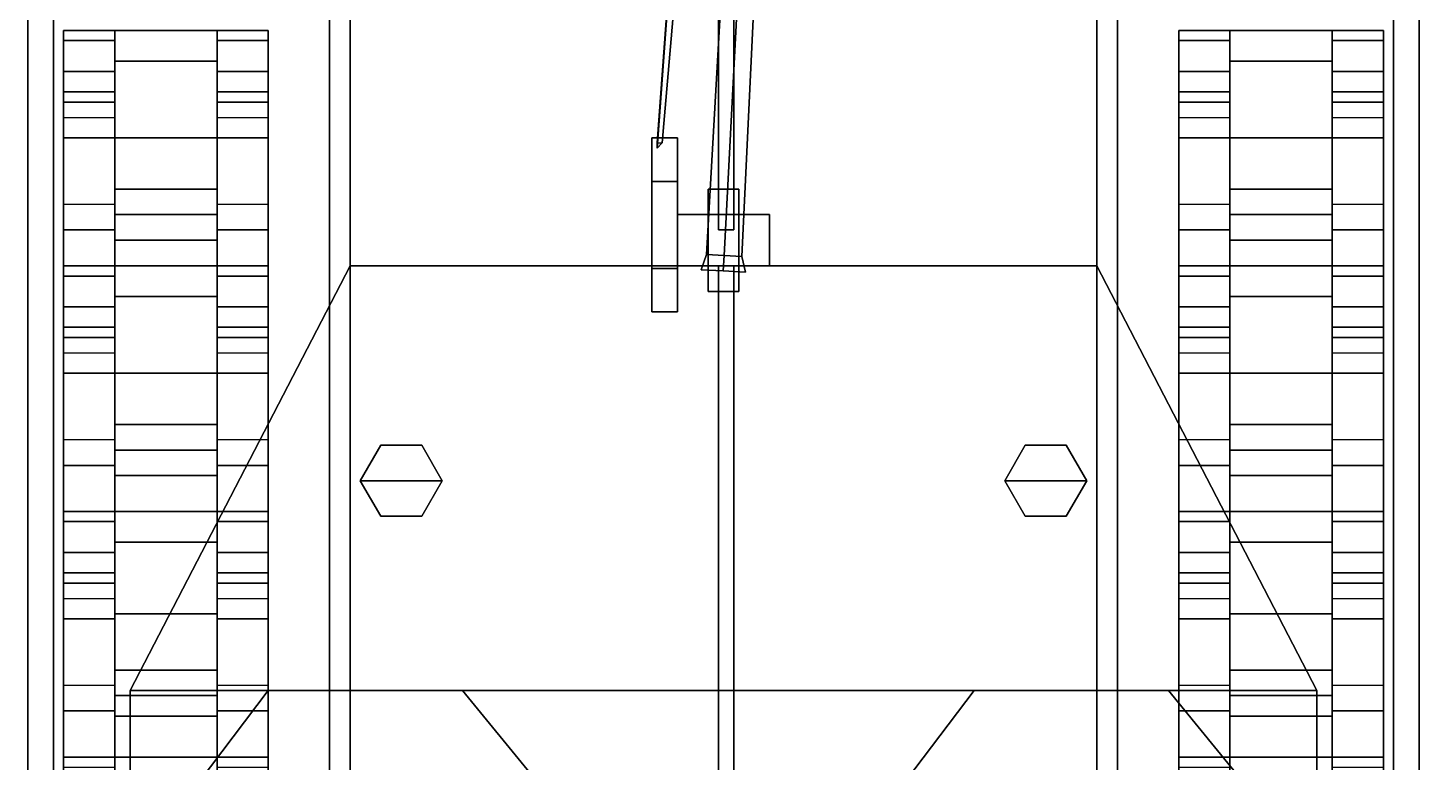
# Model space of a CAD drawing. Header units: millimetres. Extents: x -1.7 to 7, y -5.1 to 5.5.
# Drawn here: x -1.36 to 1.36, y -0.34 to 1.095 of the extents above; entities that cross this region are included whole.
import ezdxf

# ---------------------------------------------------------------- set-up
doc = ezdxf.new("R2010")
doc.units = ezdxf.units.MM
for name, color, linetype in [('arv_hull_addons', 3, 'Continuous'), ('bogie_holder', 2, 'Continuous'), ('bogie_lever', 3, 'Continuous'), ('cable', 34, 'Continuous'), ('shield', 6, 'Continuous'), ('sides', 5, 'Continuous'), ('tracks', 1, 'Continuous'), ('wheels', 2, 'Continuous')]:
    doc.layers.add(name, color=color, linetype=linetype)

msp = doc.modelspace()

# ---------------------------------------------------------------- linework, layer by layer
for points in [[(-0.73, 2.5, 0.47), (-0.73, -2.77, 0.47), (-0.73, -3.39, 0.82), (-0.73, 2.7, 0.82)], [(-0.73, 2.7, 0.82), (-0.73, -3.39, 0.82), (-0.73, -3.39, 1.15), (-0.73, 2.02, 1.15)], [(0.73, -3.39, 0.82), (0.73, -2.77, 0.47), (0.73, 2.5, 0.47), (0.73, 2.7, 0.82)], [(0.73, -3.39, 1.15), (0.73, -3.39, 0.82), (0.73, 2.7, 0.82), (0.73, 2.02, 1.15)], [(0.73, 2.5, 0.47), (0.73, -2.77, 0.47), (-0.73, -2.77, 0.47), (-0.73, 2.5, 0.47)], [(-0.73, 2.02, 1.15), (-0.73, -2.16, 1.15), (-0.73, -2.16, 1.51), (-0.73, 2.02, 1.51)], [(-0.73, 2.02, 1.51), (-0.73, -2.16, 1.51), (0.73, -2.16, 1.51), (0.73, 2.02, 1.51)], [(0.73, -2.16, 1.51), (0.73, -2.16, 1.15), (0.73, 2.02, 1.15), (0.73, 2.02, 1.51)]]:
    msp.add_3dface(points)
at = {"layer": 'arv_hull_addons'}
for points in [[(0.001, 0.65, 1.81), (-0.0335, 0.6518, 1.83), (0.0766, 2.5887, 1.835), (0.1026, 2.5873, 1.82)], [(-0.0335, 0.6518, 1.83), (-0.0335, 0.6518, 1.87), (0.0766, 2.5887, 1.865), (0.0766, 2.5887, 1.835)], [(-0.0335, 0.6518, 1.87), (0.001, 0.65, 1.89), (0.1026, 2.5873, 1.88), (0.0766, 2.5887, 1.865)], [(0.0356, 0.6482, 1.83), (0.001, 0.65, 1.81), (0.1026, 2.5873, 1.82), (0.1285, 2.586, 1.835)], [(0.001, 0.65, 1.89), (0.0356, 0.6482, 1.87), (0.1285, 2.586, 1.865), (0.1026, 2.5873, 1.88)], [(0.0356, 0.6482, 1.87), (0.0356, 0.6482, 1.83), (0.1285, 2.586, 1.835), (0.1285, 2.586, 1.865)], [(-0.09, 0.795, 2.4472), (-0.09, 0.88, 2.3), (-0.14, 0.88, 2.3), (-0.14, 0.795, 2.4472)], [(-0.09, 0.88, 2.3), (-0.09, 0.795, 2.1528), (-0.14, 0.795, 2.1528), (-0.14, 0.88, 2.3)], [(-0.14, 0.625, 2.4472), (-0.14, 0.795, 2.4472), (-0.14, 0.88, 2.3), (-0.14, 0.54, 2.3)], [(-0.14, 0.54, 2.3), (-0.14, 0.88, 2.3), (-0.14, 0.795, 2.1528), (-0.14, 0.625, 2.1528)], [(-0.09, 0.54, 2.3), (-0.09, 0.88, 2.3), (-0.09, 0.795, 2.4472), (-0.09, 0.625, 2.4472)], [(-0.09, 0.625, 2.1528), (-0.09, 0.795, 2.1528), (-0.09, 0.88, 2.3), (-0.09, 0.54, 2.3)], [(-0.09, 0.625, 2.4472), (-0.09, 0.795, 2.4472), (-0.14, 0.795, 2.4472), (-0.14, 0.625, 2.4472)], [(-0.09, 0.795, 2.1528), (-0.09, 0.625, 2.1528), (-0.14, 0.625, 2.1528), (-0.14, 0.795, 2.1528)], [(0.03, 0.73, 2.4866), (0.03, 0.78, 2.4), (-0.03, 0.78, 2.4), (-0.03, 0.73, 2.4866)], [(0.03, 0.78, 2.4), (0.03, 0.73, 2.3134), (-0.03, 0.73, 2.3134), (-0.03, 0.78, 2.4)], [(-0.03, 0.63, 2.4866), (-0.03, 0.73, 2.4866), (-0.03, 0.78, 2.4), (-0.03, 0.58, 2.4)], [(-0.03, 0.58, 2.4), (-0.03, 0.78, 2.4), (-0.03, 0.73, 2.3134), (-0.03, 0.63, 2.3134)], [(0.03, 0.58, 2.4), (0.03, 0.78, 2.4), (0.03, 0.73, 2.4866), (0.03, 0.63, 2.4866)], [(0.03, 0.63, 2.3134), (0.03, 0.73, 2.3134), (0.03, 0.78, 2.4), (0.03, 0.58, 2.4)], [(-0.03, 0.73, 2.44), (-0.03, 0.73, 2.15), (-0.09, 0.73, 2.22), (-0.09, 0.73, 2.44)], [(-0.09, 0.73, 2.22), (-0.09, 0.63, 2.22), (-0.09, 0.63, 2.44), (-0.09, 0.73, 2.44)], [(-0.03, 0.73, 2.15), (-0.03, 0.63, 2.15), (-0.09, 0.63, 2.22), (-0.09, 0.73, 2.22)], [(-0.09, 0.73, 2.44), (-0.09, 0.63, 2.44), (-0.03, 0.63, 2.44), (-0.03, 0.73, 2.44)], [(-0.03, 0.73, 2.11), (-0.03, 0.63, 1.96), (-0.03, 0.63, 2.15), (-0.03, 0.73, 2.15)], [(-0.03, 0.73, 2.26), (-0.03, 0.63, 2.26), (0.03, 0.63, 2.26), (0.03, 0.73, 2.26)], [(0.03, 0.73, 2.26), (0.03, 0.73, 2.11), (-0.03, 0.73, 2.11), (-0.03, 0.73, 2.26)], [(0.03, 0.73, 2.11), (0.03, 0.63, 1.96), (-0.03, 0.63, 1.96), (-0.03, 0.73, 2.11)], [(-0.03, 0.63, 2.44), (-0.03, 0.63, 2.26), (-0.03, 0.73, 2.26), (-0.03, 0.73, 2.44)], [(0.03, 0.63, 2.4866), (0.03, 0.73, 2.4866), (-0.03, 0.73, 2.4866), (-0.03, 0.63, 2.4866)], [(0.03, 0.73, 2.3134), (0.03, 0.63, 2.3134), (-0.03, 0.63, 2.3134), (-0.03, 0.73, 2.3134)], [(0.03, 0.63, 2.15), (0.03, 0.63, 1.96), (0.03, 0.73, 2.11), (0.03, 0.73, 2.15)], [(0.09, 0.73, 2.44), (0.09, 0.73, 2.22), (0.03, 0.73, 2.15), (0.03, 0.73, 2.44)], [(0.03, 0.73, 2.26), (0.03, 0.63, 2.26), (0.03, 0.63, 2.44), (0.03, 0.73, 2.44)], [(0.09, 0.73, 2.22), (0.09, 0.63, 2.22), (0.03, 0.63, 2.15), (0.03, 0.73, 2.15)], [(0.03, 0.73, 2.44), (0.03, 0.63, 2.44), (0.09, 0.63, 2.44), (0.09, 0.73, 2.44)], [(0.09, 0.63, 2.44), (0.09, 0.63, 2.22), (0.09, 0.73, 2.22), (0.09, 0.73, 2.44)], [(-0.73, 0.63, 1.51), (-1.16, -0.2, 1.51), (-1.16, -0.2, 2.2), (-0.73, 0.63, 2.11)], [(-0.73, 0.63, 2.11), (-1.16, -0.2, 2.2), (1.16, -0.2, 2.2), (0.73, 0.63, 2.11)], [(0.73, 0.63, 2.11), (0.73, 0.63, 1.51), (-0.73, 0.63, 1.51), (-0.73, 0.63, 2.11)], [(-0.09, 0.63, 2.44), (-0.09, 0.63, 2.22), (-0.03, 0.63, 2.15), (-0.03, 0.63, 2.44)], [(-0.0005, 0.62, 1.8), (-0.0438, 0.6223, 1.825), (-0.0335, 0.6518, 1.83), (0.001, 0.65, 1.81)], [(-0.0438, 0.6223, 1.825), (-0.0438, 0.6223, 1.875), (-0.0335, 0.6518, 1.87), (-0.0335, 0.6518, 1.83)], [(-0.0438, 0.6223, 1.875), (-0.0005, 0.62, 1.9), (0.001, 0.65, 1.89), (-0.0335, 0.6518, 1.87)], [(-0.03, 0.63, 2.26), (-0.03, 0.63, 2.11), (0.03, 0.63, 2.11), (0.03, 0.63, 2.26)], [(0.03, 0.58, 2.4), (0.03, 0.63, 2.4866), (-0.03, 0.63, 2.4866), (-0.03, 0.58, 2.4)], [(0.03, 0.63, 2.3134), (0.03, 0.58, 2.4), (-0.03, 0.58, 2.4), (-0.03, 0.63, 2.3134)], [(0.0427, 0.6177, 1.825), (-0.0005, 0.62, 1.8), (0.001, 0.65, 1.81), (0.0356, 0.6482, 1.83)], [(-0.0005, 0.62, 1.9), (0.0427, 0.6177, 1.875), (0.0356, 0.6482, 1.87), (0.001, 0.65, 1.89)], [(0.03, 0.63, 2.44), (0.03, 0.63, 2.15), (0.09, 0.63, 2.22), (0.09, 0.63, 2.44)], [(0.0427, 0.6177, 1.875), (0.0427, 0.6177, 1.825), (0.0356, 0.6482, 1.83), (0.0356, 0.6482, 1.87)], [(1.16, -0.2, 2.2), (1.16, -0.2, 1.51), (0.73, 0.63, 1.51), (0.73, 0.63, 2.11)], [(-0.09, 0.54, 2.3), (-0.09, 0.625, 2.4472), (-0.14, 0.625, 2.4472), (-0.14, 0.54, 2.3)], [(-0.09, 0.625, 2.1528), (-0.09, 0.54, 2.3), (-0.14, 0.54, 2.3), (-0.14, 0.625, 2.1528)], [(-0.59, 0.2793, 2.24), (-0.67, 0.2793, 2.24), (-0.71, 0.21, 2.24), (-0.55, 0.21, 2.24)], [(-0.67, 0.2793, 2.14), (-0.71, 0.21, 2.15), (-0.71, 0.21, 2.24), (-0.67, 0.2793, 2.24)], [(-0.59, 0.2793, 2.14), (-0.67, 0.2793, 2.14), (-0.67, 0.2793, 2.24), (-0.59, 0.2793, 2.24)], [(-0.55, 0.21, 2.15), (-0.59, 0.2793, 2.14), (-0.59, 0.2793, 2.24), (-0.55, 0.21, 2.24)], [(0.59, 0.2793, 2.14), (0.55, 0.21, 2.15), (0.55, 0.21, 2.24), (0.59, 0.2793, 2.24)], [(0.67, 0.2793, 2.24), (0.59, 0.2793, 2.24), (0.55, 0.21, 2.24), (0.71, 0.21, 2.24)], [(0.67, 0.2793, 2.14), (0.59, 0.2793, 2.14), (0.59, 0.2793, 2.24), (0.67, 0.2793, 2.24)], [(0.71, 0.21, 2.15), (0.67, 0.2793, 2.14), (0.67, 0.2793, 2.24), (0.71, 0.21, 2.24)], [(-0.55, 0.21, 2.24), (-0.71, 0.21, 2.24), (-0.67, 0.1407, 2.24), (-0.59, 0.1407, 2.24)], [(-0.71, 0.21, 2.15), (-0.67, 0.1407, 2.16), (-0.67, 0.1407, 2.24), (-0.71, 0.21, 2.24)], [(-0.59, 0.1407, 2.16), (-0.55, 0.21, 2.15), (-0.55, 0.21, 2.24), (-0.59, 0.1407, 2.24)], [(0.55, 0.21, 2.15), (0.59, 0.1407, 2.16), (0.59, 0.1407, 2.24), (0.55, 0.21, 2.24)], [(0.71, 0.21, 2.24), (0.55, 0.21, 2.24), (0.59, 0.1407, 2.24), (0.67, 0.1407, 2.24)], [(0.67, 0.1407, 2.16), (0.71, 0.21, 2.15), (0.71, 0.21, 2.24), (0.67, 0.1407, 2.24)], [(-0.67, 0.1407, 2.16), (-0.59, 0.1407, 2.16), (-0.59, 0.1407, 2.24), (-0.67, 0.1407, 2.24)], [(0.59, 0.1407, 2.16), (0.67, 0.1407, 2.16), (0.67, 0.1407, 2.24), (0.59, 0.1407, 2.24)], [(-1.16, -0.2, 1.51), (-1.16, -0.9, 1.51), (-1.16, -0.9, 2.2), (-1.16, -0.2, 2.2)], [(-1.16, -0.2, 2.2), (-1.16, -0.9, 2.2), (1.16, -0.9, 2.2), (1.16, -0.2, 2.2)], [(-0.89, -0.2, 2.2), (-1.14, -0.53, 2.2), (-1.14, -0.53, 2.5), (-0.89, -0.2, 2.5)], [(-0.89, -0.2, 2.5), (-1.14, -0.53, 2.5), (-0.24, -0.53, 2.5), (-0.51, -0.2, 2.5)], [(-0.51, -0.2, 2.5), (-0.51, -0.2, 2.2), (-0.89, -0.2, 2.2), (-0.89, -0.2, 2.5)], [(-0.24, -0.53, 2.5), (-0.24, -0.53, 2.2), (-0.51, -0.2, 2.2), (-0.51, -0.2, 2.5)], [(0.49, -0.2, 2.2), (0.24, -0.53, 2.2), (0.24, -0.53, 2.5), (0.49, -0.2, 2.5)], [(0.49, -0.2, 2.5), (0.24, -0.53, 2.5), (1.14, -0.53, 2.5), (0.87, -0.2, 2.5)], [(0.87, -0.2, 2.5), (0.87, -0.2, 2.2), (0.49, -0.2, 2.2), (0.49, -0.2, 2.5)], [(1.14, -0.53, 2.5), (1.14, -0.53, 2.2), (0.87, -0.2, 2.2), (0.87, -0.2, 2.5)], [(1.16, -0.9, 2.2), (1.16, -0.9, 1.51), (1.16, -0.2, 1.51), (1.16, -0.2, 2.2)]]:
    msp.add_3dface(points, dxfattribs=at)
at = {"layer": 'bogie_holder'}
for points in [[(-1.29, 1.09, 0.3), (-1.29, 1.01, 0.23), (-1.29, 0.95, 0.31), (-1.29, 1.07, 0.42)], [(-1.19, 1.09, 0.3), (-1.19, 1.01, 0.23), (-1.29, 1.01, 0.23), (-1.29, 1.09, 0.3)], [(-1.19, 1.07, 0.42), (-1.19, 1.09, 0.3), (-1.29, 1.09, 0.3), (-1.29, 1.07, 0.42)], [(-1.19, 0.95, 0.31), (-1.19, 1.01, 0.23), (-1.19, 1.09, 0.3), (-1.19, 1.07, 0.42)], [(-0.89, 1.09, 0.3), (-0.89, 1.01, 0.23), (-0.99, 1.01, 0.23), (-0.99, 1.09, 0.3)], [(-0.99, 1.09, 0.3), (-0.99, 1.01, 0.23), (-0.99, 0.95, 0.31), (-0.99, 1.07, 0.42)], [(-0.89, 1.07, 0.42), (-0.89, 1.09, 0.3), (-0.99, 1.09, 0.3), (-0.99, 1.07, 0.42)], [(-0.89, 0.95, 0.31), (-0.89, 1.01, 0.23), (-0.89, 1.09, 0.3), (-0.89, 1.07, 0.42)], [(0.99, 1.09, 0.3), (0.99, 1.01, 0.23), (0.89, 1.01, 0.23), (0.89, 1.09, 0.3)], [(0.89, 1.09, 0.3), (0.89, 1.01, 0.23), (0.89, 0.95, 0.31), (0.89, 1.07, 0.42)], [(0.99, 1.07, 0.42), (0.99, 1.09, 0.3), (0.89, 1.09, 0.3), (0.89, 1.07, 0.42)], [(0.99, 0.95, 0.31), (0.99, 1.01, 0.23), (0.99, 1.09, 0.3), (0.99, 1.07, 0.42)], [(1.19, 1.09, 0.3), (1.19, 1.01, 0.23), (1.19, 0.95, 0.31), (1.19, 1.07, 0.42)], [(1.29, 1.09, 0.3), (1.29, 1.01, 0.23), (1.19, 1.01, 0.23), (1.19, 1.09, 0.3)], [(1.29, 1.07, 0.42), (1.29, 1.09, 0.3), (1.19, 1.09, 0.3), (1.19, 1.07, 0.42)], [(1.29, 0.95, 0.31), (1.29, 1.01, 0.23), (1.29, 1.09, 0.3), (1.29, 1.07, 0.42)], [(-1.29, 1.07, 0.42), (-1.29, 0.95, 0.31), (-1.29, 0.75, 0.67), (-1.29, 0.92, 0.67)], [(-1.19, 0.92, 0.67), (-1.19, 1.07, 0.42), (-1.29, 1.07, 0.42), (-1.29, 0.92, 0.67)], [(-1.19, 0.75, 0.67), (-1.19, 0.95, 0.31), (-1.19, 1.07, 0.42), (-1.19, 0.92, 0.67)], [(-0.99, 1.07, 0.42), (-0.99, 0.95, 0.31), (-0.99, 0.75, 0.67), (-0.99, 0.92, 0.67)], [(-0.89, 0.92, 0.67), (-0.89, 1.07, 0.42), (-0.99, 1.07, 0.42), (-0.99, 0.92, 0.67)], [(-0.89, 0.75, 0.67), (-0.89, 0.95, 0.31), (-0.89, 1.07, 0.42), (-0.89, 0.92, 0.67)], [(0.89, 1.07, 0.42), (0.89, 0.95, 0.31), (0.89, 0.75, 0.67), (0.89, 0.92, 0.67)], [(0.99, 0.92, 0.67), (0.99, 1.07, 0.42), (0.89, 1.07, 0.42), (0.89, 0.92, 0.67)], [(0.99, 0.75, 0.67), (0.99, 0.95, 0.31), (0.99, 1.07, 0.42), (0.99, 0.92, 0.67)], [(1.19, 1.07, 0.42), (1.19, 0.95, 0.31), (1.19, 0.75, 0.67), (1.19, 0.92, 0.67)], [(1.29, 0.92, 0.67), (1.29, 1.07, 0.42), (1.19, 1.07, 0.42), (1.19, 0.92, 0.67)], [(1.29, 0.75, 0.67), (1.29, 0.95, 0.31), (1.29, 1.07, 0.42), (1.29, 0.92, 0.67)], [(-1.29, 0.95, 0.31), (-1.29, 1.01, 0.23), (-1.19, 1.01, 0.23), (-1.19, 0.95, 0.31)], [(-0.99, 0.95, 0.31), (-0.99, 1.01, 0.23), (-0.89, 1.01, 0.23), (-0.89, 0.95, 0.31)], [(0.89, 0.95, 0.31), (0.89, 1.01, 0.23), (0.99, 1.01, 0.23), (0.99, 0.95, 0.31)], [(1.19, 0.95, 0.31), (1.19, 1.01, 0.23), (1.29, 1.01, 0.23), (1.29, 0.95, 0.31)], [(-1.29, 0.75, 0.67), (-1.29, 0.95, 0.31), (-1.19, 0.95, 0.31), (-1.19, 0.75, 0.67)], [(-0.99, 0.75, 0.67), (-0.99, 0.95, 0.31), (-0.89, 0.95, 0.31), (-0.89, 0.75, 0.67)], [(0.89, 0.75, 0.67), (0.89, 0.95, 0.31), (0.99, 0.95, 0.31), (0.99, 0.75, 0.67)], [(1.19, 0.75, 0.67), (1.19, 0.95, 0.31), (1.29, 0.95, 0.31), (1.29, 0.75, 0.67)], [(-1.19, 0.88, 0.29), (-1.19, 0.68, 0.29), (-1.19, 0.68, 0.47), (-1.19, 0.88, 0.47)], [(-0.99, 0.88, 0.47), (-0.99, 0.88, 0.29), (-1.19, 0.88, 0.29), (-1.19, 0.88, 0.47)], [(-0.99, 0.88, 0.29), (-0.99, 0.68, 0.29), (-1.19, 0.68, 0.29), (-1.19, 0.88, 0.29)], [(-1.19, 0.88, 0.47), (-1.19, 0.68, 0.47), (-0.99, 0.68, 0.47), (-0.99, 0.88, 0.47)], [(-0.99, 0.68, 0.47), (-0.99, 0.68, 0.29), (-0.99, 0.88, 0.29), (-0.99, 0.88, 0.47)], [(0.99, 0.88, 0.29), (0.99, 0.68, 0.29), (0.99, 0.68, 0.47), (0.99, 0.88, 0.47)], [(1.19, 0.88, 0.47), (1.19, 0.88, 0.29), (0.99, 0.88, 0.29), (0.99, 0.88, 0.47)], [(1.19, 0.88, 0.29), (1.19, 0.68, 0.29), (0.99, 0.68, 0.29), (0.99, 0.88, 0.29)], [(0.99, 0.88, 0.47), (0.99, 0.68, 0.47), (1.19, 0.68, 0.47), (1.19, 0.88, 0.47)], [(1.19, 0.68, 0.47), (1.19, 0.68, 0.29), (1.19, 0.88, 0.29), (1.19, 0.88, 0.47)], [(-1.19, 0.68, 0.47), (-1.19, 0.68, 0.29), (-0.99, 0.68, 0.29), (-0.99, 0.68, 0.47)], [(0.99, 0.68, 0.47), (0.99, 0.68, 0.29), (1.19, 0.68, 0.29), (1.19, 0.68, 0.47)], [(-1.19, 0.63, 0.3), (-1.19, 0.55, 0.23), (-1.29, 0.55, 0.23), (-1.29, 0.63, 0.3)], [(-1.29, 0.63, 0.3), (-1.29, 0.55, 0.23), (-1.29, 0.49, 0.31), (-1.29, 0.61, 0.42)], [(-1.19, 0.61, 0.42), (-1.19, 0.63, 0.3), (-1.29, 0.63, 0.3), (-1.29, 0.61, 0.42)], [(-1.19, 0.49, 0.31), (-1.19, 0.55, 0.23), (-1.19, 0.63, 0.3), (-1.19, 0.61, 0.42)], [(-0.99, 0.63, 0.3), (-0.99, 0.55, 0.23), (-0.99, 0.49, 0.31), (-0.99, 0.61, 0.42)], [(-0.89, 0.63, 0.3), (-0.89, 0.55, 0.23), (-0.99, 0.55, 0.23), (-0.99, 0.63, 0.3)], [(-0.89, 0.61, 0.42), (-0.89, 0.63, 0.3), (-0.99, 0.63, 0.3), (-0.99, 0.61, 0.42)], [(-0.89, 0.49, 0.31), (-0.89, 0.55, 0.23), (-0.89, 0.63, 0.3), (-0.89, 0.61, 0.42)], [(0.89, 0.63, 0.3), (0.89, 0.55, 0.23), (0.89, 0.49, 0.31), (0.89, 0.61, 0.42)], [(0.99, 0.63, 0.3), (0.99, 0.55, 0.23), (0.89, 0.55, 0.23), (0.89, 0.63, 0.3)], [(0.99, 0.61, 0.42), (0.99, 0.63, 0.3), (0.89, 0.63, 0.3), (0.89, 0.61, 0.42)], [(0.99, 0.49, 0.31), (0.99, 0.55, 0.23), (0.99, 0.63, 0.3), (0.99, 0.61, 0.42)], [(1.29, 0.63, 0.3), (1.29, 0.55, 0.23), (1.19, 0.55, 0.23), (1.19, 0.63, 0.3)], [(1.19, 0.63, 0.3), (1.19, 0.55, 0.23), (1.19, 0.49, 0.31), (1.19, 0.61, 0.42)], [(1.29, 0.61, 0.42), (1.29, 0.63, 0.3), (1.19, 0.63, 0.3), (1.19, 0.61, 0.42)], [(1.29, 0.49, 0.31), (1.29, 0.55, 0.23), (1.29, 0.63, 0.3), (1.29, 0.61, 0.42)], [(-1.19, 0.46, 0.67), (-1.19, 0.61, 0.42), (-1.29, 0.61, 0.42), (-1.29, 0.46, 0.67)], [(-1.29, 0.61, 0.42), (-1.29, 0.49, 0.31), (-1.29, 0.29, 0.67), (-1.29, 0.46, 0.67)], [(-1.19, 0.29, 0.67), (-1.19, 0.49, 0.31), (-1.19, 0.61, 0.42), (-1.19, 0.46, 0.67)], [(-0.99, 0.61, 0.42), (-0.99, 0.49, 0.31), (-0.99, 0.29, 0.67), (-0.99, 0.46, 0.67)], [(-0.89, 0.46, 0.67), (-0.89, 0.61, 0.42), (-0.99, 0.61, 0.42), (-0.99, 0.46, 0.67)], [(-0.89, 0.29, 0.67), (-0.89, 0.49, 0.31), (-0.89, 0.61, 0.42), (-0.89, 0.46, 0.67)], [(0.89, 0.61, 0.42), (0.89, 0.49, 0.31), (0.89, 0.29, 0.67), (0.89, 0.46, 0.67)], [(0.99, 0.46, 0.67), (0.99, 0.61, 0.42), (0.89, 0.61, 0.42), (0.89, 0.46, 0.67)], [(0.99, 0.29, 0.67), (0.99, 0.49, 0.31), (0.99, 0.61, 0.42), (0.99, 0.46, 0.67)], [(1.29, 0.46, 0.67), (1.29, 0.61, 0.42), (1.19, 0.61, 0.42), (1.19, 0.46, 0.67)], [(1.19, 0.61, 0.42), (1.19, 0.49, 0.31), (1.19, 0.29, 0.67), (1.19, 0.46, 0.67)], [(1.29, 0.29, 0.67), (1.29, 0.49, 0.31), (1.29, 0.61, 0.42), (1.29, 0.46, 0.67)], [(-1.29, 0.49, 0.31), (-1.29, 0.55, 0.23), (-1.19, 0.55, 0.23), (-1.19, 0.49, 0.31)], [(-0.99, 0.49, 0.31), (-0.99, 0.55, 0.23), (-0.89, 0.55, 0.23), (-0.89, 0.49, 0.31)], [(0.89, 0.49, 0.31), (0.89, 0.55, 0.23), (0.99, 0.55, 0.23), (0.99, 0.49, 0.31)], [(1.19, 0.49, 0.31), (1.19, 0.55, 0.23), (1.29, 0.55, 0.23), (1.29, 0.49, 0.31)], [(-1.29, 0.29, 0.67), (-1.29, 0.49, 0.31), (-1.19, 0.49, 0.31), (-1.19, 0.29, 0.67)], [(-0.99, 0.29, 0.67), (-0.99, 0.49, 0.31), (-0.89, 0.49, 0.31), (-0.89, 0.29, 0.67)], [(0.89, 0.29, 0.67), (0.89, 0.49, 0.31), (0.99, 0.49, 0.31), (0.99, 0.29, 0.67)], [(1.19, 0.29, 0.67), (1.19, 0.49, 0.31), (1.29, 0.49, 0.31), (1.29, 0.29, 0.67)], [(-1.19, 0.42, 0.29), (-1.19, 0.22, 0.29), (-1.19, 0.22, 0.47), (-1.19, 0.42, 0.47)], [(-0.99, 0.42, 0.47), (-0.99, 0.42, 0.29), (-1.19, 0.42, 0.29), (-1.19, 0.42, 0.47)], [(-0.99, 0.42, 0.29), (-0.99, 0.22, 0.29), (-1.19, 0.22, 0.29), (-1.19, 0.42, 0.29)], [(-1.19, 0.42, 0.47), (-1.19, 0.22, 0.47), (-0.99, 0.22, 0.47), (-0.99, 0.42, 0.47)], [(-0.99, 0.22, 0.47), (-0.99, 0.22, 0.29), (-0.99, 0.42, 0.29), (-0.99, 0.42, 0.47)], [(0.99, 0.42, 0.29), (0.99, 0.22, 0.29), (0.99, 0.22, 0.47), (0.99, 0.42, 0.47)], [(1.19, 0.42, 0.47), (1.19, 0.42, 0.29), (0.99, 0.42, 0.29), (0.99, 0.42, 0.47)], [(1.19, 0.42, 0.29), (1.19, 0.22, 0.29), (0.99, 0.22, 0.29), (0.99, 0.42, 0.29)], [(0.99, 0.42, 0.47), (0.99, 0.22, 0.47), (1.19, 0.22, 0.47), (1.19, 0.42, 0.47)], [(1.19, 0.22, 0.47), (1.19, 0.22, 0.29), (1.19, 0.42, 0.29), (1.19, 0.42, 0.47)], [(-1.19, 0.22, 0.47), (-1.19, 0.22, 0.29), (-0.99, 0.22, 0.29), (-0.99, 0.22, 0.47)], [(0.99, 0.22, 0.47), (0.99, 0.22, 0.29), (1.19, 0.22, 0.29), (1.19, 0.22, 0.47)], [(-1.19, 0.15, 0.3), (-1.19, 0.07, 0.23), (-1.29, 0.07, 0.23), (-1.29, 0.15, 0.3)], [(-1.29, 0.15, 0.3), (-1.29, 0.07, 0.23), (-1.29, 0.01, 0.31), (-1.29, 0.13, 0.42)], [(-1.19, 0.13, 0.42), (-1.19, 0.15, 0.3), (-1.29, 0.15, 0.3), (-1.29, 0.13, 0.42)], [(-1.19, 0.01, 0.31), (-1.19, 0.07, 0.23), (-1.19, 0.15, 0.3), (-1.19, 0.13, 0.42)], [(-0.99, 0.15, 0.3), (-0.99, 0.07, 0.23), (-0.99, 0.01, 0.31), (-0.99, 0.13, 0.42)], [(-0.89, 0.15, 0.3), (-0.89, 0.07, 0.23), (-0.99, 0.07, 0.23), (-0.99, 0.15, 0.3)], [(-0.89, 0.13, 0.42), (-0.89, 0.15, 0.3), (-0.99, 0.15, 0.3), (-0.99, 0.13, 0.42)], [(-0.89, 0.01, 0.31), (-0.89, 0.07, 0.23), (-0.89, 0.15, 0.3), (-0.89, 0.13, 0.42)], [(0.89, 0.15, 0.3), (0.89, 0.07, 0.23), (0.89, 0.01, 0.31), (0.89, 0.13, 0.42)], [(0.99, 0.15, 0.3), (0.99, 0.07, 0.23), (0.89, 0.07, 0.23), (0.89, 0.15, 0.3)], [(0.99, 0.13, 0.42), (0.99, 0.15, 0.3), (0.89, 0.15, 0.3), (0.89, 0.13, 0.42)], [(0.99, 0.01, 0.31), (0.99, 0.07, 0.23), (0.99, 0.15, 0.3), (0.99, 0.13, 0.42)], [(1.29, 0.15, 0.3), (1.29, 0.07, 0.23), (1.19, 0.07, 0.23), (1.19, 0.15, 0.3)], [(1.19, 0.15, 0.3), (1.19, 0.07, 0.23), (1.19, 0.01, 0.31), (1.19, 0.13, 0.42)], [(1.29, 0.13, 0.42), (1.29, 0.15, 0.3), (1.19, 0.15, 0.3), (1.19, 0.13, 0.42)], [(1.29, 0.01, 0.31), (1.29, 0.07, 0.23), (1.29, 0.15, 0.3), (1.29, 0.13, 0.42)], [(-1.19, -0.02, 0.67), (-1.19, 0.13, 0.42), (-1.29, 0.13, 0.42), (-1.29, -0.02, 0.67)], [(-1.29, 0.13, 0.42), (-1.29, 0.01, 0.31), (-1.29, -0.19, 0.67), (-1.29, -0.02, 0.67)], [(-1.19, -0.19, 0.67), (-1.19, 0.01, 0.31), (-1.19, 0.13, 0.42), (-1.19, -0.02, 0.67)], [(-0.99, 0.13, 0.42), (-0.99, 0.01, 0.31), (-0.99, -0.19, 0.67), (-0.99, -0.02, 0.67)], [(-0.89, -0.02, 0.67), (-0.89, 0.13, 0.42), (-0.99, 0.13, 0.42), (-0.99, -0.02, 0.67)], [(-0.89, -0.19, 0.67), (-0.89, 0.01, 0.31), (-0.89, 0.13, 0.42), (-0.89, -0.02, 0.67)], [(0.89, 0.13, 0.42), (0.89, 0.01, 0.31), (0.89, -0.19, 0.67), (0.89, -0.02, 0.67)], [(0.99, -0.02, 0.67), (0.99, 0.13, 0.42), (0.89, 0.13, 0.42), (0.89, -0.02, 0.67)], [(0.99, -0.19, 0.67), (0.99, 0.01, 0.31), (0.99, 0.13, 0.42), (0.99, -0.02, 0.67)], [(1.29, -0.02, 0.67), (1.29, 0.13, 0.42), (1.19, 0.13, 0.42), (1.19, -0.02, 0.67)], [(1.19, 0.13, 0.42), (1.19, 0.01, 0.31), (1.19, -0.19, 0.67), (1.19, -0.02, 0.67)], [(1.29, -0.19, 0.67), (1.29, 0.01, 0.31), (1.29, 0.13, 0.42), (1.29, -0.02, 0.67)], [(-1.29, 0.01, 0.31), (-1.29, 0.07, 0.23), (-1.19, 0.07, 0.23), (-1.19, 0.01, 0.31)], [(-0.99, 0.01, 0.31), (-0.99, 0.07, 0.23), (-0.89, 0.07, 0.23), (-0.89, 0.01, 0.31)], [(0.89, 0.01, 0.31), (0.89, 0.07, 0.23), (0.99, 0.07, 0.23), (0.99, 0.01, 0.31)], [(1.19, 0.01, 0.31), (1.19, 0.07, 0.23), (1.29, 0.07, 0.23), (1.29, 0.01, 0.31)], [(-1.29, -0.19, 0.67), (-1.29, 0.01, 0.31), (-1.19, 0.01, 0.31), (-1.19, -0.19, 0.67)], [(-0.99, -0.19, 0.67), (-0.99, 0.01, 0.31), (-0.89, 0.01, 0.31), (-0.89, -0.19, 0.67)], [(0.89, -0.19, 0.67), (0.89, 0.01, 0.31), (0.99, 0.01, 0.31), (0.99, -0.19, 0.67)], [(1.19, -0.19, 0.67), (1.19, 0.01, 0.31), (1.29, 0.01, 0.31), (1.29, -0.19, 0.67)], [(-1.19, -0.05, 0.29), (-1.19, -0.25, 0.29), (-1.19, -0.25, 0.47), (-1.19, -0.05, 0.47)], [(-0.99, -0.05, 0.47), (-0.99, -0.05, 0.29), (-1.19, -0.05, 0.29), (-1.19, -0.05, 0.47)], [(-0.99, -0.05, 0.29), (-0.99, -0.25, 0.29), (-1.19, -0.25, 0.29), (-1.19, -0.05, 0.29)], [(-1.19, -0.05, 0.47), (-1.19, -0.25, 0.47), (-0.99, -0.25, 0.47), (-0.99, -0.05, 0.47)], [(-0.99, -0.25, 0.47), (-0.99, -0.25, 0.29), (-0.99, -0.05, 0.29), (-0.99, -0.05, 0.47)], [(0.99, -0.05, 0.29), (0.99, -0.25, 0.29), (0.99, -0.25, 0.47), (0.99, -0.05, 0.47)], [(1.19, -0.05, 0.47), (1.19, -0.05, 0.29), (0.99, -0.05, 0.29), (0.99, -0.05, 0.47)], [(1.19, -0.05, 0.29), (1.19, -0.25, 0.29), (0.99, -0.25, 0.29), (0.99, -0.05, 0.29)], [(0.99, -0.05, 0.47), (0.99, -0.25, 0.47), (1.19, -0.25, 0.47), (1.19, -0.05, 0.47)], [(1.19, -0.25, 0.47), (1.19, -0.25, 0.29), (1.19, -0.05, 0.29), (1.19, -0.05, 0.47)], [(-1.19, -0.25, 0.47), (-1.19, -0.25, 0.29), (-0.99, -0.25, 0.29), (-0.99, -0.25, 0.47)], [(0.99, -0.25, 0.47), (0.99, -0.25, 0.29), (1.19, -0.25, 0.29), (1.19, -0.25, 0.47)], [(-1.19, -0.33, 0.3), (-1.19, -0.41, 0.23), (-1.29, -0.41, 0.23), (-1.29, -0.33, 0.3)], [(-1.29, -0.33, 0.3), (-1.29, -0.41, 0.23), (-1.29, -0.47, 0.31), (-1.29, -0.35, 0.42)], [(-1.19, -0.35, 0.42), (-1.19, -0.33, 0.3), (-1.29, -0.33, 0.3), (-1.29, -0.35, 0.42)], [(-1.19, -0.47, 0.31), (-1.19, -0.41, 0.23), (-1.19, -0.33, 0.3), (-1.19, -0.35, 0.42)], [(-0.99, -0.33, 0.3), (-0.99, -0.41, 0.23), (-0.99, -0.47, 0.31), (-0.99, -0.35, 0.42)], [(-0.89, -0.33, 0.3), (-0.89, -0.41, 0.23), (-0.99, -0.41, 0.23), (-0.99, -0.33, 0.3)], [(-0.89, -0.35, 0.42), (-0.89, -0.33, 0.3), (-0.99, -0.33, 0.3), (-0.99, -0.35, 0.42)], [(-0.89, -0.47, 0.31), (-0.89, -0.41, 0.23), (-0.89, -0.33, 0.3), (-0.89, -0.35, 0.42)], [(0.89, -0.33, 0.3), (0.89, -0.41, 0.23), (0.89, -0.47, 0.31), (0.89, -0.35, 0.42)], [(0.99, -0.33, 0.3), (0.99, -0.41, 0.23), (0.89, -0.41, 0.23), (0.89, -0.33, 0.3)], [(0.99, -0.35, 0.42), (0.99, -0.33, 0.3), (0.89, -0.33, 0.3), (0.89, -0.35, 0.42)], [(0.99, -0.47, 0.31), (0.99, -0.41, 0.23), (0.99, -0.33, 0.3), (0.99, -0.35, 0.42)], [(1.29, -0.33, 0.3), (1.29, -0.41, 0.23), (1.19, -0.41, 0.23), (1.19, -0.33, 0.3)], [(1.19, -0.33, 0.3), (1.19, -0.41, 0.23), (1.19, -0.47, 0.31), (1.19, -0.35, 0.42)], [(1.29, -0.35, 0.42), (1.29, -0.33, 0.3), (1.19, -0.33, 0.3), (1.19, -0.35, 0.42)], [(1.29, -0.47, 0.31), (1.29, -0.41, 0.23), (1.29, -0.33, 0.3), (1.29, -0.35, 0.42)]]:
    msp.add_3dface(points, dxfattribs=at)
at = {"layer": 'bogie_lever'}
for points in [[(-0.99, 1.09, 0.34), (-0.99, 0.78, 0.15), (-1.19, 0.78, 0.15), (-1.19, 1.09, 0.34)], [(-1.19, 1.09, 0.34), (-1.19, 0.78, 0.15), (-1.19, 0.73, 0.24), (-1.19, 1.03, 0.44)], [(-0.99, 1.03, 0.44), (-0.99, 1.09, 0.34), (-1.19, 1.09, 0.34), (-1.19, 1.03, 0.44)], [(-0.99, 0.73, 0.24), (-0.99, 0.78, 0.15), (-0.99, 1.09, 0.34), (-0.99, 1.03, 0.44)], [(0.99, 1.09, 0.34), (0.99, 0.78, 0.15), (0.99, 0.73, 0.24), (0.99, 1.03, 0.44)], [(1.19, 1.09, 0.34), (1.19, 0.78, 0.15), (0.99, 0.78, 0.15), (0.99, 1.09, 0.34)], [(1.19, 1.03, 0.44), (1.19, 1.09, 0.34), (0.99, 1.09, 0.34), (0.99, 1.03, 0.44)], [(1.19, 0.73, 0.24), (1.19, 0.78, 0.15), (1.19, 1.09, 0.34), (1.19, 1.03, 0.44)], [(-1.19, 1.03, 0.44), (-1.19, 0.73, 0.24), (-0.99, 0.73, 0.24), (-0.99, 1.03, 0.44)], [(0.99, 1.03, 0.44), (0.99, 0.73, 0.24), (1.19, 0.73, 0.24), (1.19, 1.03, 0.44)], [(-1.19, 0.73, 0.24), (-1.19, 0.78, 0.15), (-0.99, 0.78, 0.15), (-0.99, 0.73, 0.24)], [(0.99, 0.73, 0.24), (0.99, 0.78, 0.15), (1.19, 0.78, 0.15), (1.19, 0.73, 0.24)], [(-1.19, 0.63, 0.34), (-1.19, 0.32, 0.15), (-1.19, 0.27, 0.24), (-1.19, 0.57, 0.44)], [(-0.99, 0.63, 0.34), (-0.99, 0.32, 0.15), (-1.19, 0.32, 0.15), (-1.19, 0.63, 0.34)], [(-0.99, 0.57, 0.44), (-0.99, 0.63, 0.34), (-1.19, 0.63, 0.34), (-1.19, 0.57, 0.44)], [(-0.99, 0.27, 0.24), (-0.99, 0.32, 0.15), (-0.99, 0.63, 0.34), (-0.99, 0.57, 0.44)], [(1.19, 0.63, 0.34), (1.19, 0.32, 0.15), (0.99, 0.32, 0.15), (0.99, 0.63, 0.34)], [(0.99, 0.63, 0.34), (0.99, 0.32, 0.15), (0.99, 0.27, 0.24), (0.99, 0.57, 0.44)], [(1.19, 0.57, 0.44), (1.19, 0.63, 0.34), (0.99, 0.63, 0.34), (0.99, 0.57, 0.44)], [(1.19, 0.27, 0.24), (1.19, 0.32, 0.15), (1.19, 0.63, 0.34), (1.19, 0.57, 0.44)], [(-1.19, 0.57, 0.44), (-1.19, 0.27, 0.24), (-0.99, 0.27, 0.24), (-0.99, 0.57, 0.44)], [(0.99, 0.57, 0.44), (0.99, 0.27, 0.24), (1.19, 0.27, 0.24), (1.19, 0.57, 0.44)], [(-1.19, 0.27, 0.24), (-1.19, 0.32, 0.15), (-0.99, 0.32, 0.15), (-0.99, 0.27, 0.24)], [(0.99, 0.27, 0.24), (0.99, 0.32, 0.15), (1.19, 0.32, 0.15), (1.19, 0.27, 0.24)], [(-1.19, 0.15, 0.34), (-1.19, -0.16, 0.15), (-1.19, -0.21, 0.24), (-1.19, 0.09, 0.44)], [(-0.99, 0.15, 0.34), (-0.99, -0.16, 0.15), (-1.19, -0.16, 0.15), (-1.19, 0.15, 0.34)], [(-0.99, 0.09, 0.44), (-0.99, 0.15, 0.34), (-1.19, 0.15, 0.34), (-1.19, 0.09, 0.44)], [(-0.99, -0.21, 0.24), (-0.99, -0.16, 0.15), (-0.99, 0.15, 0.34), (-0.99, 0.09, 0.44)], [(1.19, 0.15, 0.34), (1.19, -0.16, 0.15), (0.99, -0.16, 0.15), (0.99, 0.15, 0.34)], [(0.99, 0.15, 0.34), (0.99, -0.16, 0.15), (0.99, -0.21, 0.24), (0.99, 0.09, 0.44)], [(1.19, 0.09, 0.44), (1.19, 0.15, 0.34), (0.99, 0.15, 0.34), (0.99, 0.09, 0.44)], [(1.19, -0.21, 0.24), (1.19, -0.16, 0.15), (1.19, 0.15, 0.34), (1.19, 0.09, 0.44)], [(-1.19, 0.09, 0.44), (-1.19, -0.21, 0.24), (-0.99, -0.21, 0.24), (-0.99, 0.09, 0.44)], [(0.99, 0.09, 0.44), (0.99, -0.21, 0.24), (1.19, -0.21, 0.24), (1.19, 0.09, 0.44)], [(-1.19, -0.21, 0.24), (-1.19, -0.16, 0.15), (-0.99, -0.16, 0.15), (-0.99, -0.21, 0.24)], [(0.99, -0.21, 0.24), (0.99, -0.16, 0.15), (1.19, -0.16, 0.15), (1.19, -0.21, 0.24)], [(-1.19, -0.33, 0.34), (-1.19, -0.64, 0.15), (-1.19, -0.69, 0.24), (-1.19, -0.39, 0.44)], [(-0.99, -0.33, 0.34), (-0.99, -0.64, 0.15), (-1.19, -0.64, 0.15), (-1.19, -0.33, 0.34)], [(-0.99, -0.39, 0.44), (-0.99, -0.33, 0.34), (-1.19, -0.33, 0.34), (-1.19, -0.39, 0.44)], [(-0.99, -0.69, 0.24), (-0.99, -0.64, 0.15), (-0.99, -0.33, 0.34), (-0.99, -0.39, 0.44)], [(1.19, -0.33, 0.34), (1.19, -0.64, 0.15), (0.99, -0.64, 0.15), (0.99, -0.33, 0.34)], [(0.99, -0.33, 0.34), (0.99, -0.64, 0.15), (0.99, -0.69, 0.24), (0.99, -0.39, 0.44)], [(1.19, -0.39, 0.44), (1.19, -0.33, 0.34), (0.99, -0.33, 0.34), (0.99, -0.39, 0.44)], [(1.19, -0.69, 0.24), (1.19, -0.64, 0.15), (1.19, -0.33, 0.34), (1.19, -0.39, 0.44)]]:
    msp.add_3dface(points, dxfattribs=at)
at = {"layer": 'cable'}
for points in [[(0.02, 5.29, 5.21), (-0.01, 5.29, 5.22), (-0.01, 0.7, 2.33), (0.02, 0.7, 2.32)], [(-0.01, 5.29, 5.22), (-0.01, 5.29, 5.2), (-0.01, 0.7, 2.31), (-0.01, 0.7, 2.33)], [(-0.01, 5.29, 5.2), (0.02, 5.29, 5.21), (0.02, 0.7, 2.32), (-0.01, 0.7, 2.31)], [(0.02, 2.49, 1.23), (-0.01, 2.5, 1.24), (-0.13, 0.87, 2.3), (-0.12, 0.87, 2.29)], [(-0.01, 2.5, 1.24), (-0.01, 2.5, 1.22), (-0.13, 0.86, 2.28), (-0.13, 0.87, 2.3)], [(-0.01, 2.5, 1.22), (0.02, 2.49, 1.23), (-0.12, 0.87, 2.29), (-0.13, 0.86, 2.28)], [(0.02, 0.63, 2.32), (-0.01, 0.63, 2.33), (-0.01, -4.15, 2.82), (0.02, -4.15, 2.81)], [(-0.01, 0.63, 2.33), (-0.01, 0.63, 2.31), (-0.01, -4.15, 2.8), (-0.01, -4.15, 2.82)], [(-0.01, 0.63, 2.31), (0.02, 0.63, 2.32), (0.02, -4.15, 2.81), (-0.01, -4.15, 2.8)]]:
    msp.add_3dface(points, dxfattribs=at)
at = {"layer": 'shield'}
for points in [[(-0.73, 3.05, 1.61), (-0.73, -3.22, 1.61), (-1.36, -3.22, 1.61), (-1.36, 3.05, 1.61)], [(-0.73, -3.22, 1.61), (-0.73, 3.05, 1.61), (-1.36, 3.05, 1.61), (-1.36, -3.22, 1.61)], [(1.36, -3.22, 1.61), (1.36, 3.05, 1.61), (0.73, 3.05, 1.61), (0.73, -3.22, 1.61)], [(1.36, 3.05, 1.61), (1.36, -3.22, 1.61), (0.73, -3.22, 1.61), (0.73, 3.05, 1.61)], [(-1.36, 2.63, 0.67), (-1.36, -3.13, 0.67), (-1.36, -3.22, 1.61), (-1.36, 2.63, 1.61)], [(1.36, -3.13, 0.67), (1.36, 2.63, 0.67), (1.36, 2.63, 1.61), (1.36, -3.22, 1.61)], [(-0.73, -3.35, 1.48), (-0.73, 2.02, 1.51), (-0.73, 2.02, 1.61), (-0.73, -3.1, 1.61)], [(0.73, 2.02, 1.51), (0.73, -3.35, 1.48), (0.73, -3.1, 1.61), (0.73, 2.02, 1.61)]]:
    msp.add_3dface(points, dxfattribs=at)
at = {"layer": 'sides'}
for points in [[(-0.73, 2.02, 0.67), (-0.73, -2.35, 0.67), (-1.36, -2.35, 0.67), (-1.36, 2.02, 0.67)], [(1.36, 2.02, 0.67), (1.36, -2.35, 0.67), (0.73, -2.35, 0.67), (0.73, 2.02, 0.67)]]:
    msp.add_3dface(points, dxfattribs=at)
at = {"layer": 'tracks'}
for points in [[(-0.77, 1.88), (-0.77, -2.18), (-1.31, -2.18), (-1.31, 1.88)], [(-0.77, -2.18), (-0.77, 1.88), (-1.31, 1.88), (-1.31, -2.18)], [(1.31, 1.88), (1.31, -2.18), (0.77, -2.18), (0.77, 1.88)], [(1.31, -2.18), (1.31, 1.88), (0.77, 1.88), (0.77, -2.18)]]:
    msp.add_3dface(points, dxfattribs=at)
at = {"layer": 'wheels'}
for points in [[(-1.19, 0.97, 0.21), (-1.19, 0.88, 0.0541), (-1.29, 0.88, 0.0541), (-1.29, 0.97, 0.21)], [(-1.29, 0.61, 0.21), (-1.29, 0.97, 0.21), (-1.29, 0.88, 0.0541), (-1.29, 0.7, 0.0541)], [(-1.19, 0.88, 0.3659), (-1.19, 0.97, 0.21), (-1.29, 0.97, 0.21), (-1.29, 0.88, 0.3659)], [(-1.29, 0.7, 0.3659), (-1.29, 0.88, 0.3659), (-1.29, 0.97, 0.21), (-1.29, 0.61, 0.21)], [(-1.19, 0.7, 0.0541), (-1.19, 0.88, 0.0541), (-1.19, 0.97, 0.21), (-1.19, 0.61, 0.21)], [(-1.19, 0.61, 0.21), (-1.19, 0.97, 0.21), (-1.19, 0.88, 0.3659), (-1.19, 0.7, 0.3659)], [(-0.99, 0.61, 0.21), (-0.99, 0.97, 0.21), (-0.99, 0.88, 0.0541), (-0.99, 0.7, 0.0541)], [(-0.89, 0.97, 0.21), (-0.89, 0.88, 0.0541), (-0.99, 0.88, 0.0541), (-0.99, 0.97, 0.21)], [(-0.99, 0.7, 0.3659), (-0.99, 0.88, 0.3659), (-0.99, 0.97, 0.21), (-0.99, 0.61, 0.21)], [(-0.89, 0.88, 0.3659), (-0.89, 0.97, 0.21), (-0.99, 0.97, 0.21), (-0.99, 0.88, 0.3659)], [(-0.89, 0.7, 0.0541), (-0.89, 0.88, 0.0541), (-0.89, 0.97, 0.21), (-0.89, 0.61, 0.21)], [(-0.89, 0.61, 0.21), (-0.89, 0.97, 0.21), (-0.89, 0.88, 0.3659), (-0.89, 0.7, 0.3659)], [(0.99, 0.97, 0.21), (0.99, 0.88, 0.0541), (0.89, 0.88, 0.0541), (0.89, 0.97, 0.21)], [(0.89, 0.61, 0.21), (0.89, 0.97, 0.21), (0.89, 0.88, 0.0541), (0.89, 0.7, 0.0541)], [(0.99, 0.88, 0.3659), (0.99, 0.97, 0.21), (0.89, 0.97, 0.21), (0.89, 0.88, 0.3659)], [(0.89, 0.7, 0.3659), (0.89, 0.88, 0.3659), (0.89, 0.97, 0.21), (0.89, 0.61, 0.21)], [(0.99, 0.7, 0.0541), (0.99, 0.88, 0.0541), (0.99, 0.97, 0.21), (0.99, 0.61, 0.21)], [(0.99, 0.61, 0.21), (0.99, 0.97, 0.21), (0.99, 0.88, 0.3659), (0.99, 0.7, 0.3659)], [(1.19, 0.61, 0.21), (1.19, 0.97, 0.21), (1.19, 0.88, 0.0541), (1.19, 0.7, 0.0541)], [(1.29, 0.97, 0.21), (1.29, 0.88, 0.0541), (1.19, 0.88, 0.0541), (1.19, 0.97, 0.21)], [(1.19, 0.7, 0.3659), (1.19, 0.88, 0.3659), (1.19, 0.97, 0.21), (1.19, 0.61, 0.21)], [(1.29, 0.88, 0.3659), (1.29, 0.97, 0.21), (1.19, 0.97, 0.21), (1.19, 0.88, 0.3659)], [(1.29, 0.7, 0.0541), (1.29, 0.88, 0.0541), (1.29, 0.97, 0.21), (1.29, 0.61, 0.21)], [(1.29, 0.61, 0.21), (1.29, 0.97, 0.21), (1.29, 0.88, 0.3659), (1.29, 0.7, 0.3659)], [(-1.19, 0.88, 0.0541), (-1.19, 0.7, 0.0541), (-1.29, 0.7, 0.0541), (-1.29, 0.88, 0.0541)], [(-1.19, 0.7, 0.3659), (-1.19, 0.88, 0.3659), (-1.29, 0.88, 0.3659), (-1.29, 0.7, 0.3659)], [(-0.89, 0.88, 0.0541), (-0.89, 0.7, 0.0541), (-0.99, 0.7, 0.0541), (-0.99, 0.88, 0.0541)], [(-0.89, 0.7, 0.3659), (-0.89, 0.88, 0.3659), (-0.99, 0.88, 0.3659), (-0.99, 0.7, 0.3659)], [(0.99, 0.88, 0.0541), (0.99, 0.7, 0.0541), (0.89, 0.7, 0.0541), (0.89, 0.88, 0.0541)], [(0.99, 0.7, 0.3659), (0.99, 0.88, 0.3659), (0.89, 0.88, 0.3659), (0.89, 0.7, 0.3659)], [(1.29, 0.88, 0.0541), (1.29, 0.7, 0.0541), (1.19, 0.7, 0.0541), (1.19, 0.88, 0.0541)], [(1.29, 0.7, 0.3659), (1.29, 0.88, 0.3659), (1.19, 0.88, 0.3659), (1.19, 0.7, 0.3659)], [(-1.19, 0.61, 0.21), (-1.19, 0.7, 0.3659), (-1.29, 0.7, 0.3659), (-1.29, 0.61, 0.21)], [(-1.19, 0.7, 0.0541), (-1.19, 0.61, 0.21), (-1.29, 0.61, 0.21), (-1.29, 0.7, 0.0541)], [(-0.89, 0.61, 0.21), (-0.89, 0.7, 0.3659), (-0.99, 0.7, 0.3659), (-0.99, 0.61, 0.21)], [(-0.89, 0.7, 0.0541), (-0.89, 0.61, 0.21), (-0.99, 0.61, 0.21), (-0.99, 0.7, 0.0541)], [(0.99, 0.61, 0.21), (0.99, 0.7, 0.3659), (0.89, 0.7, 0.3659), (0.89, 0.61, 0.21)], [(0.99, 0.7, 0.0541), (0.99, 0.61, 0.21), (0.89, 0.61, 0.21), (0.89, 0.7, 0.0541)], [(1.29, 0.61, 0.21), (1.29, 0.7, 0.3659), (1.19, 0.7, 0.3659), (1.19, 0.61, 0.21)], [(1.29, 0.7, 0.0541), (1.29, 0.61, 0.21), (1.19, 0.61, 0.21), (1.19, 0.7, 0.0541)], [(-1.29, 0.24, 0.3659), (-1.29, 0.42, 0.3659), (-1.29, 0.51, 0.21), (-1.29, 0.15, 0.21)], [(-1.19, 0.42, 0.3659), (-1.19, 0.51, 0.21), (-1.29, 0.51, 0.21), (-1.29, 0.42, 0.3659)], [(-1.29, 0.15, 0.21), (-1.29, 0.51, 0.21), (-1.29, 0.42, 0.0541), (-1.29, 0.24, 0.0541)], [(-1.19, 0.51, 0.21), (-1.19, 0.42, 0.0541), (-1.29, 0.42, 0.0541), (-1.29, 0.51, 0.21)], [(-1.19, 0.15, 0.21), (-1.19, 0.51, 0.21), (-1.19, 0.42, 0.3659), (-1.19, 0.24, 0.3659)], [(-1.19, 0.24, 0.0541), (-1.19, 0.42, 0.0541), (-1.19, 0.51, 0.21), (-1.19, 0.15, 0.21)], [(-0.89, 0.42, 0.3659), (-0.89, 0.51, 0.21), (-0.99, 0.51, 0.21), (-0.99, 0.42, 0.3659)], [(-0.99, 0.24, 0.3659), (-0.99, 0.42, 0.3659), (-0.99, 0.51, 0.21), (-0.99, 0.15, 0.21)], [(-0.89, 0.51, 0.21), (-0.89, 0.42, 0.0541), (-0.99, 0.42, 0.0541), (-0.99, 0.51, 0.21)], [(-0.99, 0.15, 0.21), (-0.99, 0.51, 0.21), (-0.99, 0.42, 0.0541), (-0.99, 0.24, 0.0541)], [(-0.89, 0.15, 0.21), (-0.89, 0.51, 0.21), (-0.89, 0.42, 0.3659), (-0.89, 0.24, 0.3659)], [(-0.89, 0.24, 0.0541), (-0.89, 0.42, 0.0541), (-0.89, 0.51, 0.21), (-0.89, 0.15, 0.21)], [(0.89, 0.24, 0.3659), (0.89, 0.42, 0.3659), (0.89, 0.51, 0.21), (0.89, 0.15, 0.21)], [(0.99, 0.42, 0.3659), (0.99, 0.51, 0.21), (0.89, 0.51, 0.21), (0.89, 0.42, 0.3659)], [(0.89, 0.15, 0.21), (0.89, 0.51, 0.21), (0.89, 0.42, 0.0541), (0.89, 0.24, 0.0541)], [(0.99, 0.51, 0.21), (0.99, 0.42, 0.0541), (0.89, 0.42, 0.0541), (0.89, 0.51, 0.21)], [(0.99, 0.15, 0.21), (0.99, 0.51, 0.21), (0.99, 0.42, 0.3659), (0.99, 0.24, 0.3659)], [(0.99, 0.24, 0.0541), (0.99, 0.42, 0.0541), (0.99, 0.51, 0.21), (0.99, 0.15, 0.21)], [(1.29, 0.42, 0.3659), (1.29, 0.51, 0.21), (1.19, 0.51, 0.21), (1.19, 0.42, 0.3659)], [(1.19, 0.24, 0.3659), (1.19, 0.42, 0.3659), (1.19, 0.51, 0.21), (1.19, 0.15, 0.21)], [(1.29, 0.51, 0.21), (1.29, 0.42, 0.0541), (1.19, 0.42, 0.0541), (1.19, 0.51, 0.21)], [(1.19, 0.15, 0.21), (1.19, 0.51, 0.21), (1.19, 0.42, 0.0541), (1.19, 0.24, 0.0541)], [(1.29, 0.15, 0.21), (1.29, 0.51, 0.21), (1.29, 0.42, 0.3659), (1.29, 0.24, 0.3659)], [(1.29, 0.24, 0.0541), (1.29, 0.42, 0.0541), (1.29, 0.51, 0.21), (1.29, 0.15, 0.21)], [(-1.19, 0.42, 0.0541), (-1.19, 0.24, 0.0541), (-1.29, 0.24, 0.0541), (-1.29, 0.42, 0.0541)], [(-1.19, 0.24, 0.3659), (-1.19, 0.42, 0.3659), (-1.29, 0.42, 0.3659), (-1.29, 0.24, 0.3659)], [(-0.89, 0.42, 0.0541), (-0.89, 0.24, 0.0541), (-0.99, 0.24, 0.0541), (-0.99, 0.42, 0.0541)], [(-0.89, 0.24, 0.3659), (-0.89, 0.42, 0.3659), (-0.99, 0.42, 0.3659), (-0.99, 0.24, 0.3659)], [(0.99, 0.42, 0.0541), (0.99, 0.24, 0.0541), (0.89, 0.24, 0.0541), (0.89, 0.42, 0.0541)], [(0.99, 0.24, 0.3659), (0.99, 0.42, 0.3659), (0.89, 0.42, 0.3659), (0.89, 0.24, 0.3659)], [(1.29, 0.42, 0.0541), (1.29, 0.24, 0.0541), (1.19, 0.24, 0.0541), (1.19, 0.42, 0.0541)], [(1.29, 0.24, 0.3659), (1.29, 0.42, 0.3659), (1.19, 0.42, 0.3659), (1.19, 0.24, 0.3659)], [(-1.19, 0.15, 0.21), (-1.19, 0.24, 0.3659), (-1.29, 0.24, 0.3659), (-1.29, 0.15, 0.21)], [(-1.19, 0.24, 0.0541), (-1.19, 0.15, 0.21), (-1.29, 0.15, 0.21), (-1.29, 0.24, 0.0541)], [(-0.89, 0.15, 0.21), (-0.89, 0.24, 0.3659), (-0.99, 0.24, 0.3659), (-0.99, 0.15, 0.21)], [(-0.89, 0.24, 0.0541), (-0.89, 0.15, 0.21), (-0.99, 0.15, 0.21), (-0.99, 0.24, 0.0541)], [(0.99, 0.15, 0.21), (0.99, 0.24, 0.3659), (0.89, 0.24, 0.3659), (0.89, 0.15, 0.21)], [(0.99, 0.24, 0.0541), (0.99, 0.15, 0.21), (0.89, 0.15, 0.21), (0.89, 0.24, 0.0541)], [(1.29, 0.15, 0.21), (1.29, 0.24, 0.3659), (1.19, 0.24, 0.3659), (1.19, 0.15, 0.21)], [(1.29, 0.24, 0.0541), (1.29, 0.15, 0.21), (1.19, 0.15, 0.21), (1.19, 0.24, 0.0541)], [(-1.29, -0.24, 0.3659), (-1.29, -0.06, 0.3659), (-1.29, 0.03, 0.21), (-1.29, -0.33, 0.21)], [(-1.19, -0.06, 0.3659), (-1.19, 0.03, 0.21), (-1.29, 0.03, 0.21), (-1.29, -0.06, 0.3659)], [(-1.29, -0.33, 0.21), (-1.29, 0.03, 0.21), (-1.29, -0.06, 0.0541), (-1.29, -0.24, 0.0541)], [(-1.19, 0.03, 0.21), (-1.19, -0.06, 0.0541), (-1.29, -0.06, 0.0541), (-1.29, 0.03, 0.21)], [(-1.19, -0.33, 0.21), (-1.19, 0.03, 0.21), (-1.19, -0.06, 0.3659), (-1.19, -0.24, 0.3659)], [(-1.19, -0.24, 0.0541), (-1.19, -0.06, 0.0541), (-1.19, 0.03, 0.21), (-1.19, -0.33, 0.21)], [(-0.89, -0.06, 0.3659), (-0.89, 0.03, 0.21), (-0.99, 0.03, 0.21), (-0.99, -0.06, 0.3659)], [(-0.99, -0.24, 0.3659), (-0.99, -0.06, 0.3659), (-0.99, 0.03, 0.21), (-0.99, -0.33, 0.21)], [(-0.89, 0.03, 0.21), (-0.89, -0.06, 0.0541), (-0.99, -0.06, 0.0541), (-0.99, 0.03, 0.21)], [(-0.99, -0.33, 0.21), (-0.99, 0.03, 0.21), (-0.99, -0.06, 0.0541), (-0.99, -0.24, 0.0541)], [(-0.89, -0.33, 0.21), (-0.89, 0.03, 0.21), (-0.89, -0.06, 0.3659), (-0.89, -0.24, 0.3659)], [(-0.89, -0.24, 0.0541), (-0.89, -0.06, 0.0541), (-0.89, 0.03, 0.21), (-0.89, -0.33, 0.21)], [(0.89, -0.24, 0.3659), (0.89, -0.06, 0.3659), (0.89, 0.03, 0.21), (0.89, -0.33, 0.21)], [(0.99, -0.06, 0.3659), (0.99, 0.03, 0.21), (0.89, 0.03, 0.21), (0.89, -0.06, 0.3659)], [(0.89, -0.33, 0.21), (0.89, 0.03, 0.21), (0.89, -0.06, 0.0541), (0.89, -0.24, 0.0541)], [(0.99, 0.03, 0.21), (0.99, -0.06, 0.0541), (0.89, -0.06, 0.0541), (0.89, 0.03, 0.21)], [(0.99, -0.33, 0.21), (0.99, 0.03, 0.21), (0.99, -0.06, 0.3659), (0.99, -0.24, 0.3659)], [(0.99, -0.24, 0.0541), (0.99, -0.06, 0.0541), (0.99, 0.03, 0.21), (0.99, -0.33, 0.21)], [(1.29, -0.06, 0.3659), (1.29, 0.03, 0.21), (1.19, 0.03, 0.21), (1.19, -0.06, 0.3659)], [(1.19, -0.24, 0.3659), (1.19, -0.06, 0.3659), (1.19, 0.03, 0.21), (1.19, -0.33, 0.21)], [(1.29, 0.03, 0.21), (1.29, -0.06, 0.0541), (1.19, -0.06, 0.0541), (1.19, 0.03, 0.21)], [(1.19, -0.33, 0.21), (1.19, 0.03, 0.21), (1.19, -0.06, 0.0541), (1.19, -0.24, 0.0541)], [(1.29, -0.33, 0.21), (1.29, 0.03, 0.21), (1.29, -0.06, 0.3659), (1.29, -0.24, 0.3659)], [(1.29, -0.24, 0.0541), (1.29, -0.06, 0.0541), (1.29, 0.03, 0.21), (1.29, -0.33, 0.21)], [(-1.19, -0.06, 0.0541), (-1.19, -0.24, 0.0541), (-1.29, -0.24, 0.0541), (-1.29, -0.06, 0.0541)], [(-1.19, -0.24, 0.3659), (-1.19, -0.06, 0.3659), (-1.29, -0.06, 0.3659), (-1.29, -0.24, 0.3659)], [(-0.89, -0.06, 0.0541), (-0.89, -0.24, 0.0541), (-0.99, -0.24, 0.0541), (-0.99, -0.06, 0.0541)], [(-0.89, -0.24, 0.3659), (-0.89, -0.06, 0.3659), (-0.99, -0.06, 0.3659), (-0.99, -0.24, 0.3659)], [(0.99, -0.06, 0.0541), (0.99, -0.24, 0.0541), (0.89, -0.24, 0.0541), (0.89, -0.06, 0.0541)], [(0.99, -0.24, 0.3659), (0.99, -0.06, 0.3659), (0.89, -0.06, 0.3659), (0.89, -0.24, 0.3659)], [(1.29, -0.06, 0.0541), (1.29, -0.24, 0.0541), (1.19, -0.24, 0.0541), (1.19, -0.06, 0.0541)], [(1.29, -0.24, 0.3659), (1.29, -0.06, 0.3659), (1.19, -0.06, 0.3659), (1.19, -0.24, 0.3659)], [(-1.19, -0.33, 0.21), (-1.19, -0.24, 0.3659), (-1.29, -0.24, 0.3659), (-1.29, -0.33, 0.21)], [(-1.19, -0.24, 0.0541), (-1.19, -0.33, 0.21), (-1.29, -0.33, 0.21), (-1.29, -0.24, 0.0541)], [(-0.89, -0.33, 0.21), (-0.89, -0.24, 0.3659), (-0.99, -0.24, 0.3659), (-0.99, -0.33, 0.21)], [(-0.89, -0.24, 0.0541), (-0.89, -0.33, 0.21), (-0.99, -0.33, 0.21), (-0.99, -0.24, 0.0541)], [(0.99, -0.33, 0.21), (0.99, -0.24, 0.3659), (0.89, -0.24, 0.3659), (0.89, -0.33, 0.21)], [(0.99, -0.24, 0.0541), (0.99, -0.33, 0.21), (0.89, -0.33, 0.21), (0.89, -0.24, 0.0541)], [(1.29, -0.33, 0.21), (1.29, -0.24, 0.3659), (1.19, -0.24, 0.3659), (1.19, -0.33, 0.21)], [(1.29, -0.24, 0.0541), (1.29, -0.33, 0.21), (1.19, -0.33, 0.21), (1.19, -0.24, 0.0541)]]:
    msp.add_3dface(points, dxfattribs=at)

doc.saveas('drawing.dxf')
